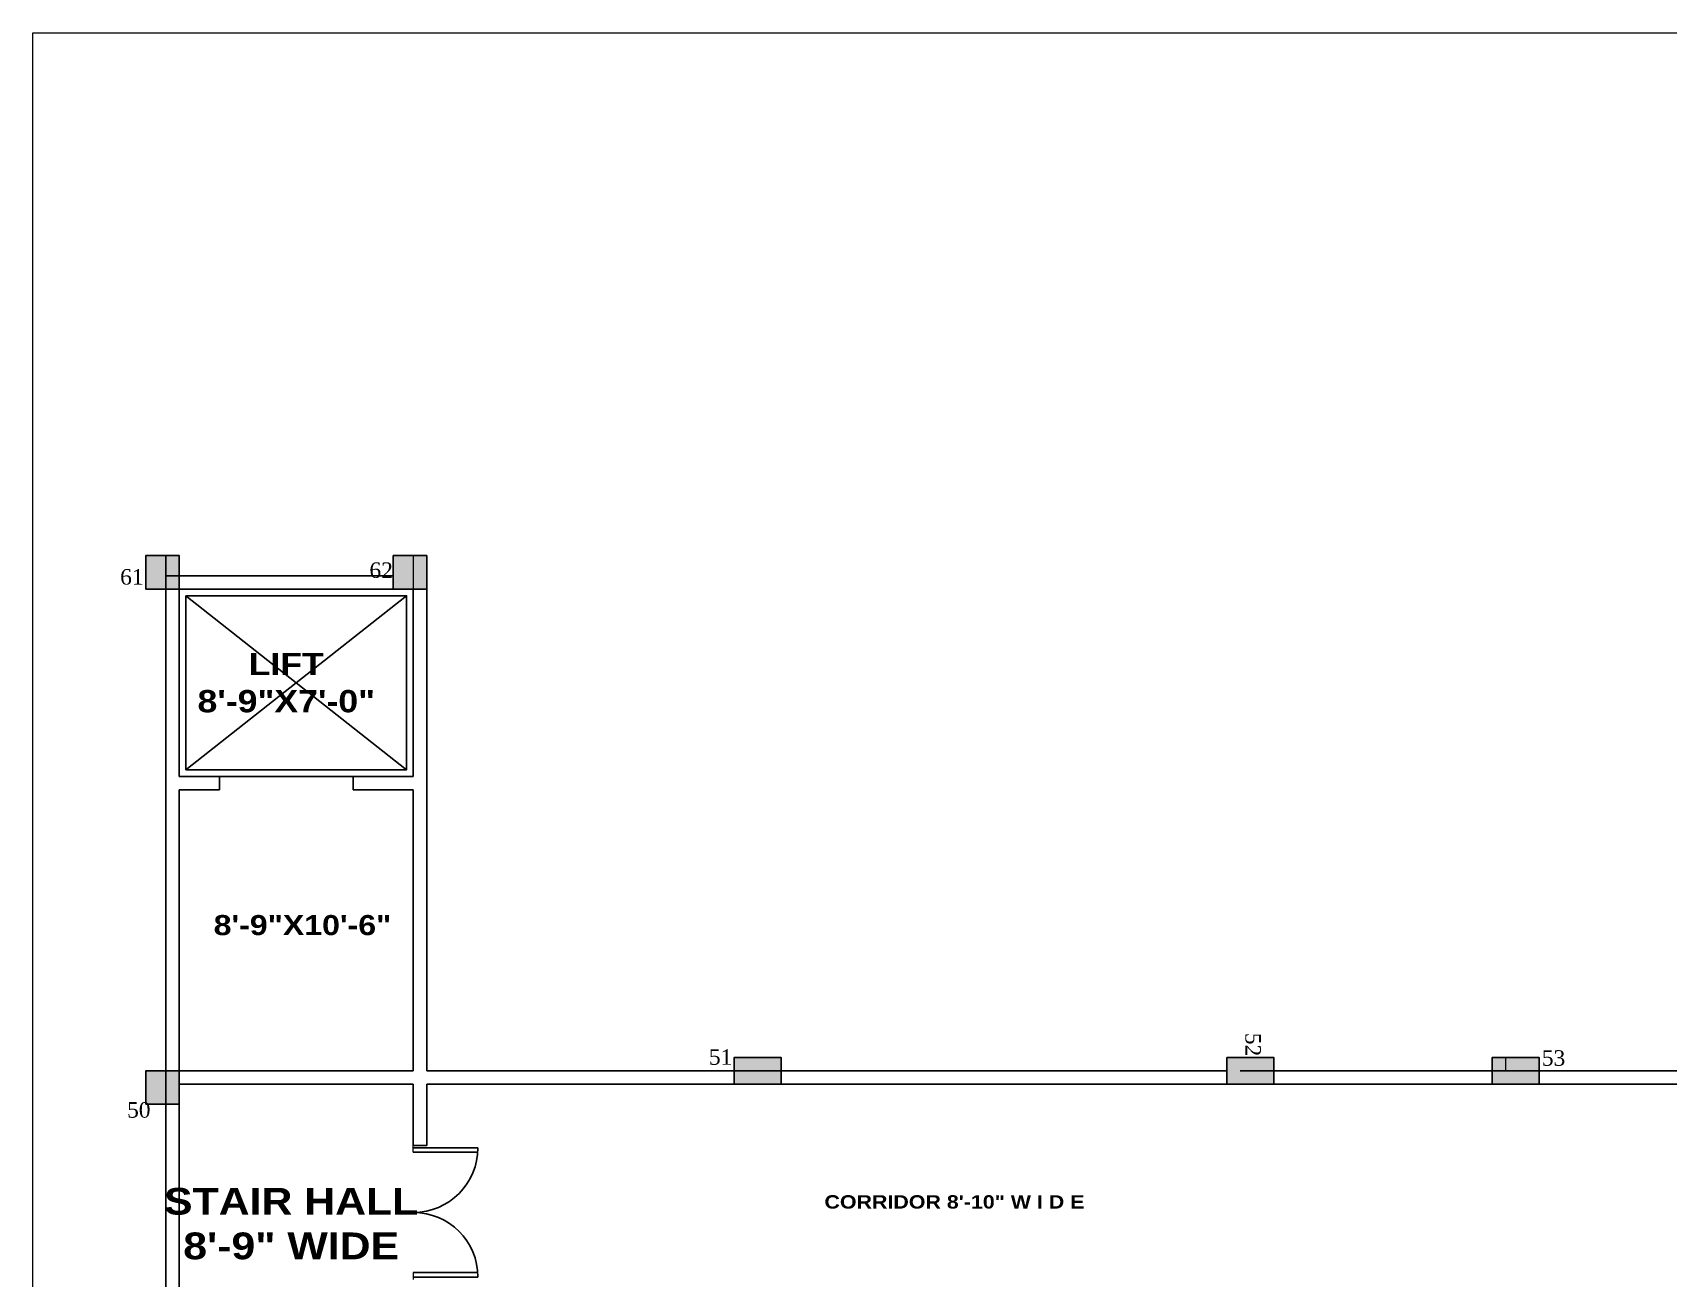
# Model space of a CAD drawing. Extents: x -57174 to 10055, y -18330 to 89882.
# Drawn here: x -42267 to -23924, y 75921 to 89882 of the extents above; entities that cross this region are included whole.
import ezdxf

# ---------------------------------------------------------------- set-up
doc = ezdxf.new("R2010")
doc.units = 0
doc.header["$LTSCALE"] = 50
doc.header["$MEASUREMENT"] = 0
doc.layers.get('Defpoints').update_dxf_attribs({"color": 8, "linetype": 'CONTINUOUS'})
for name, color, linetype in [('COLUMN', 8, 'CONTINUOUS'), ('COLUMN HATCH', 8, 'CONTINUOUS'), ('OUTER LINE', 8, 'CONTINUOUS'), ('TEXT', 8, 'CONTINUOUS'), ('WALL', 8, 'CONTINUOUS'), ('WINDOOW', 8, 'CONTINUOUS'), ('XREF-ARCH', 8, 'CONTINUOUS')]:
    doc.layers.add(name, color=color, linetype=linetype)
doc.styles.add('H St Bt', font='ariblk.ttf', dxfattribs={"height": 50})
doc.styles.add('TECHNICBOLD', font='times.ttf', dxfattribs={"height": 10})

# ---------------------------------------------------------------- blocks, each defined once
blk = doc.blocks.new('PLAN')
at = {"layer": 'COLUMN HATCH', "linetype": 'Continuous'}
for points in [[(-225, 23675), (-600, 23675), (-600, 23300), (-225, 23300)], [(-225, 23675), (-600, 23675), (-600, 23300), (-225, 23300)], [(2550, 23675), (2175, 23675), (2175, 23300), (2550, 23300)], [(2550, 23675), (2175, 23675), (2175, 23300), (2550, 23300)], [(2550, 23675), (2175, 23675), (2175, 23300), (2550, 23300)], [(2550, 23675), (2175, 23675), (2175, 23300), (2550, 23300)], [(6000, 18050), (6000, 17750), (6525, 17750), (6525, 18050)], [(6000, 18050), (6000, 17750), (6525, 17750), (6525, 18050)], [(6000, 18050), (6000, 17750), (6525, 17750), (6525, 18050)], [(6000, 18050), (6000, 17750), (6525, 17750), (6525, 18050)], [(11525, 18050), (11525, 17750), (12050, 17750), (12050, 18050)], [(11525, 18050), (11525, 17750), (12050, 17750), (12050, 18050)], [(14500, 18050), (14500, 17750), (15025, 17750), (15025, 18050)], [(14500, 18050), (14500, 17750), (15025, 17750), (15025, 18050)], [(14500, 18050), (14500, 17750), (15025, 17750), (15025, 18050)], [(14500, 18050), (14500, 17750), (15025, 17750), (15025, 18050)], [(-225, 17525), (-225, 17900), (-600, 17900), (-600, 17525)], [(-225, 17900), (-600, 17900), (-600, 17525), (-225, 17525)], [(-225, 17900), (-600, 17900), (-600, 17525), (-225, 17525)]]:
    blk.add_hatch(color=256, dxfattribs=at).paths.add_polyline_path(points)
at = {"layer": 'TEXT', "lineweight": 0}
blk.add_hatch(color=256, dxfattribs=at).paths.add_polyline_path([(-225, 17900), (-600, 17900), (-600, 17525), (-225, 17525)])
at = {"layer": 'COLUMN', "linetype": 'Continuous'}
for p, q in [((2400, 17038), (3125, 17038)), ((2400, 16988), (3123, 16988)), ((2400, 15638), (3123, 15638)), ((2400, 15588), (3125, 15588))]:
    blk.add_line(p, q, dxfattribs=at)
for points in [[(-600, 23300), (-225, 23300), (-225, 23675), (-600, 23675)], [(-600, 23300), (-225, 23300), (-225, 23675), (-600, 23675)], [(2175, 23300), (2550, 23300), (2550, 23675), (2175, 23675)], [(2175, 23300), (2550, 23300), (2550, 23675), (2175, 23675)], [(2175, 23300), (2550, 23300), (2550, 23675), (2175, 23675)], [(2175, 23300), (2550, 23300), (2550, 23675), (2175, 23675)], [(6000, 17750), (6525, 17750), (6525, 18050), (6000, 18050)], [(6000, 17750), (6525, 17750), (6525, 18050), (6000, 18050)], [(6000, 17750), (6525, 17750), (6525, 18050), (6000, 18050)], [(6000, 17750), (6525, 17750), (6525, 18050), (6000, 18050)], [(11525, 18050), (11525, 17750), (12050, 17750), (12050, 18050)], [(11525, 18050), (11525, 17750), (12050, 17750), (12050, 18050)], [(14500, 17750), (15025, 17750), (15025, 18050), (14500, 18050)], [(14500, 17750), (15025, 17750), (15025, 18050), (14500, 18050)], [(14500, 17750), (15025, 17750), (15025, 18050), (14500, 18050)], [(14500, 17750), (15025, 17750), (15025, 18050), (14500, 18050)], [(-600, 17525), (-225, 17525), (-225, 17900), (-600, 17900)], [(-600, 17525), (-225, 17525), (-225, 17900), (-600, 17900)], [(-600, 17525), (-225, 17525), (-225, 17900), (-600, 17900)]]:
    blk.add_lwpolyline(points, close=True, dxfattribs=at)
for centre, start, end in [((2400, 17038), 270, 0), ((2400, 15588), 0, 90)]:
    blk.add_arc(centre, 725, start, end, dxfattribs=at)
at = {"layer": 'OUTER LINE', "linetype": 'Continuous'}
for p, q in [((2325, 21275), (-150, 23225)), ((2325, 23225), (-150, 21275)), ((2325, 21275), (-150, 23225)), ((2325, 23225), (-150, 21275)), ((225, 21200), (1725, 21200)), ((225, 21200), (1725, 21200))]:
    blk.add_line(p, q, dxfattribs=at)
blk.add_lwpolyline([(-150, 23225), (2325, 23225), (2325, 21275), (-150, 21275)], close=True, dxfattribs=at)
blk.add_lwpolyline([(-150, 23225), (2325, 23225), (2325, 21275), (-150, 21275)], close=True, dxfattribs=at)
at = {"layer": 'TEXT', "lineweight": 0}
blk.add_lwpolyline([(-600, 17525), (-225, 17525), (-225, 17900), (-600, 17900)], close=True, dxfattribs=at)
at = {"layer": 'WALL', "linetype": 'Continuous'}
for p, q in [((-375, 23675), (-375, 10300)), ((2550, 17900), (2550, 23525)), ((-375, 15100), (-375, 23450)), ((-375, 23450), (2175, 23450)), ((-375, 23450), (2175, 23450)), ((-225, 21200), (-225, 23300)), ((-225, 23300), (2175, 23300)), ((-225, 23300), (2175, 23300)), ((2400, 21200), (2400, 23300)), ((2400, 21200), (2400, 23300)), ((2550, 21650), (2550, 21823)), ((-225, 21200), (225, 21200)), ((-225, 21200), (225, 21200)), ((225, 21200), (225, 21050)), ((225, 21200), (225, 21050)), ((1725, 21200), (2400, 21200)), ((1725, 21200), (1725, 21050)), ((1725, 21200), (2400, 21200)), ((1725, 21200), (1725, 21050)), ((-225, 15100), (-225, 21050)), ((-225, 21050), (225, 21050)), ((-225, 21050), (225, 21050)), ((1725, 21050), (2400, 21050)), ((1725, 21050), (2400, 21050)), ((2400, 17900), (2400, 21050)), ((2400, 17900), (2400, 21050)), ((-225, 17900), (2400, 17900)), ((-225, 17900), (2400, 17900)), ((2550, 17900), (11525, 17900)), ((6000, 17900), (6975, 17900)), ((11675, 17900), (12050, 17900)), ((12050, 17900), (17313, 17900)), ((12050, 17900), (24325, 17900)), ((-225, 17750), (2400, 17750)), ((-225, 17750), (2400, 17750)), ((2400, 17062), (2400, 17750)), ((2400, 17062), (2400, 17750)), ((2550, 17062), (2550, 17750)), ((2550, 17750), (11525, 17750)), ((2550, 17062), (2550, 17750)), ((12050, 17750), (24325, 17750)), ((2400, 17062), (2550, 17062))]:
    blk.add_line(p, q, dxfattribs=at)
at = {"layer": 'WALL', "lineweight": 0}
for p, q in [((6000, 18050), (6000, 17750)), ((2400, 16988), (2400, 17062)), ((2400, 15638), (2400, 15562))]:
    blk.add_line(p, q, dxfattribs=at)
at = {"layer": 'WINDOOW', "lineweight": 0}
for p, q in [((2400, 23675), (2400, 21200)), ((2550, 23675), (2550, 21650)), ((2400, 21050), (2400, 17900)), ((14500, 18050), (14500, 17900)), ((14500, 18050), (14500, 17900)), ((14650, 18050), (14650, 17900)), ((14650, 18050), (14650, 17900)), ((6975, 17900), (6000, 17900)), ((6975, 17900), (6000, 17900))]:
    blk.add_line(p, q, dxfattribs=at)
at = {"layer": 'COLUMN', "linetype": 'Continuous', "insert": (8469, 16430), "char_height": 150, "width": 3168.98, "attachment_point": 5, "style": 'H St Bt'}
blk.add_mtext('CORRIDOR 8\'-10" W I D E', dxfattribs=at)
at = {"layer": 'TEXT', "lineweight": 0, "char_height": 174, "width": 128.48, "attachment_point": 1, "style": 'TECHNICBOLD'}
for s, insert in [('61', (-888, 23524)), ('62', (1908, 23599)), ('62', (1908, 23599)), ('51', (5715, 18142)), ('51', (5715, 18142)), ('53', (15057, 18131)), ('53', (15057, 18131)), ('50', (-810, 17549))]:
    blk.add_mtext(s, dxfattribs=dict(at, insert=insert))
at = {"layer": 'TEXT', "linetype": 'Continuous', "attachment_point": 5, "style": 'H St Bt'}
for s, insert, char_height, width in [('LIFT\\P8\'-9"X7\'-0"', (975, 22250), 250, 3852.54), ('LIFT\\P8\'-9"X7\'-0"', (975, 22250), 250, 3852.54), ('8\'-9"X10\'-6"', (1157, 19532), 225, 3168.98), ('STAIR HALL \\P8\'-9" WIDE', (1030, 16186), 300, 3505.27)]:
    blk.add_mtext(s, dxfattribs=dict(at, insert=insert, char_height=char_height, width=width))
at = {"layer": 'TEXT', "lineweight": 0, "insert": (11906, 18326), "char_height": 174, "width": 128.48, "attachment_point": 1, "rotation": 270, "style": 'TECHNICBOLD'}
blk.add_mtext('52', dxfattribs=at)
blk.add_mtext('52', dxfattribs=at)

msp = doc.modelspace()

# ---------------------------------------------------------------- linework, layer by layer
at = {"layer": 'Defpoints', "lineweight": 0}
msp.add_lwpolyline([(-42267.2, 89881.6), (10054.8, 89881.6), (10054.8, 47218), (-42267.2, 47218)], close=True, dxfattribs=at)

# ---------------------------------------------------------------- block references
at = {"layer": 'XREF-ARCH', "lineweight": 0}
msp.add_blockref('PLAN', (-40398.6, 60346), dxfattribs=at)

doc.saveas('drawing.dxf')
